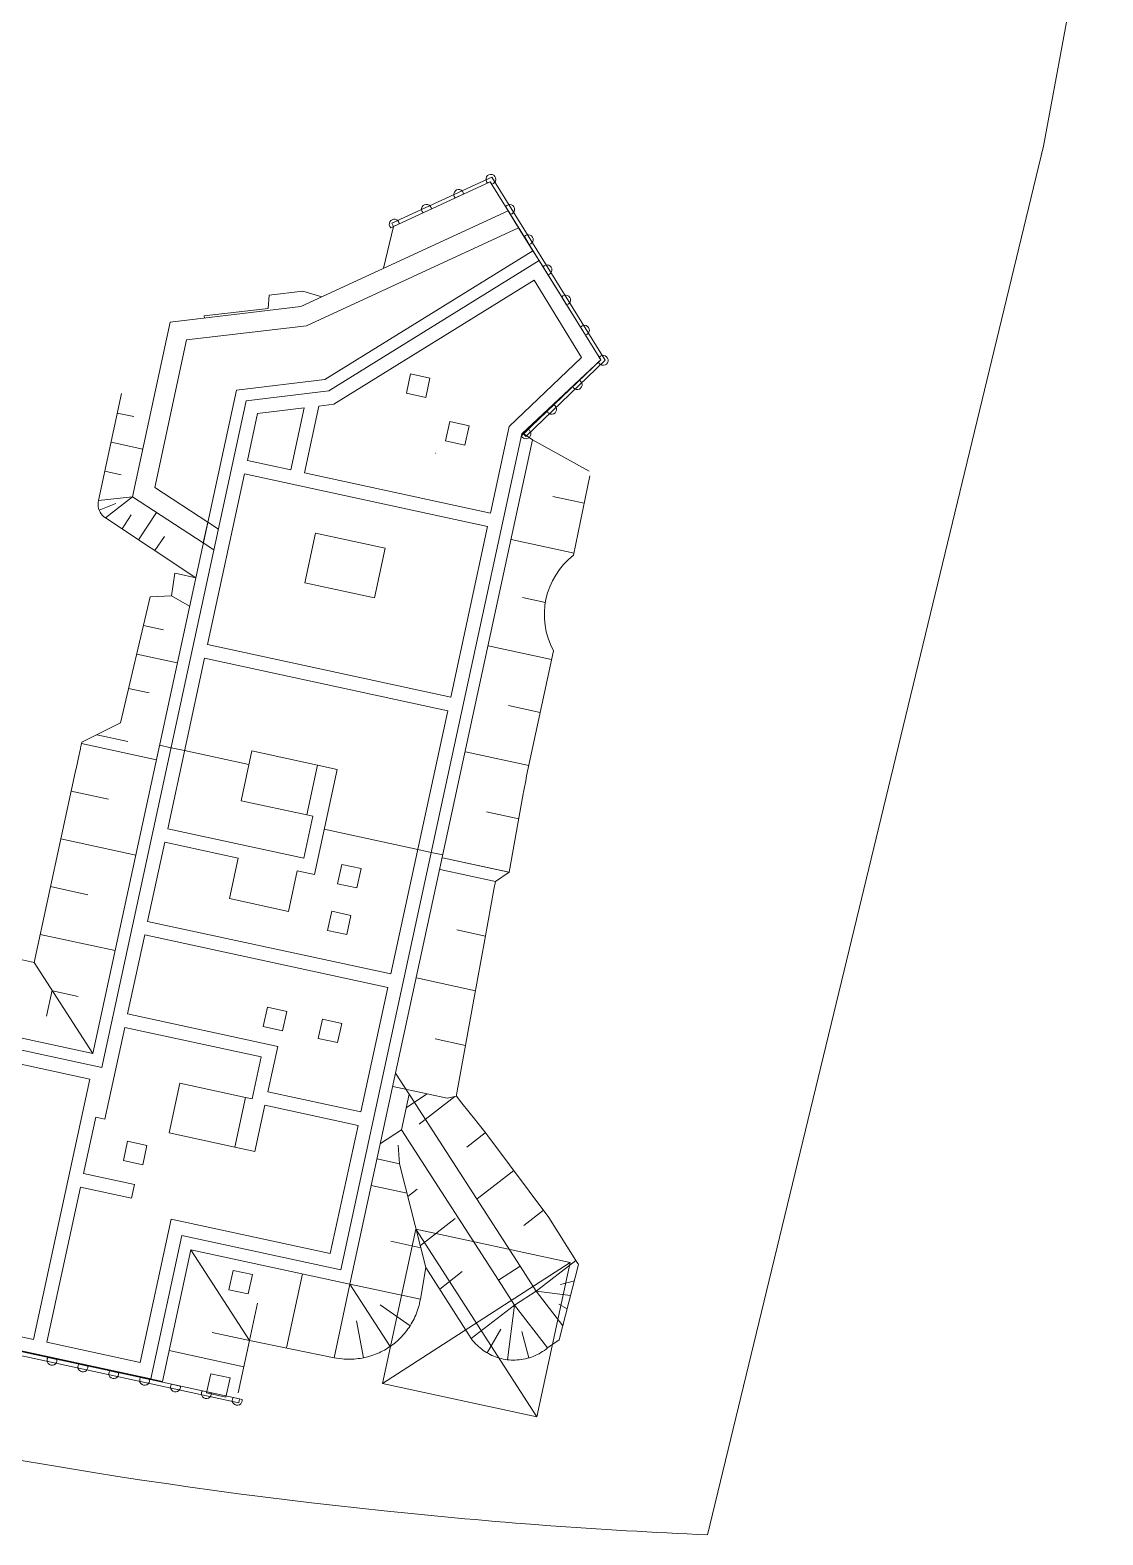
# Model space of a CAD drawing. Header units: metres. Extents: x 2679952 to 2680062, y 1247416 to 1247568.
# Drawn here: x 2680007.8 to 2680062.1, y 1247415.5 to 1247491.8 of the extents above; entities that cross this region are included whole.
import ezdxf

# ---------------------------------------------------------------- set-up
doc = ezdxf.new("R2010")
doc.units = ezdxf.units.M
doc.layers.add('flaeche', color=7, linetype='Continuous', lineweight=9, true_color=0xffffff)
doc.layers.add('linie', color=7, linetype='Continuous', lineweight=9)

msp = doc.modelspace()

# ---------------------------------------------------------------- linework, layer by layer
at = {"layer": 'flaeche'}
msp.add_lwpolyline([(2680025.709, 1247416.727, -0.036704), (2679986.747, 1247423.695), (2679952.462, 1247432.455), (2679962.703, 1247475.997), (2679967.057, 1247494.495), (2679972.145, 1247516.108), (2679977.564, 1247539.185), (2679978.641, 1247543.775), (2679984.269, 1247567.593), (2680035.313, 1247556.544), (2680036.377, 1247553.084), (2680031.897, 1247532.271), (2680039.892, 1247520.719), (2680039.232, 1247518.298), (2680039.123, 1247518.321), (2680036.631, 1247508.804), (2680062.121, 1247502.131), (2680059.115, 1247485.895), (2680049.26, 1247445.163), (2680042.089, 1247415.51, -0.015199)], format="xyb", close=True, dxfattribs=at)
at = {"layer": 'linie'}
for p, q in [((2680012.398, 1247473.349), (2680011.227, 1247467.938)), ((2680013.015, 1247472.184), (2680012.184, 1247472.364)), ((2680013.478, 1247470.539), (2680011.865, 1247470.888)), ((2680036.094, 1247469.414), (2680033.229, 1247471.013)), ((2680028.296, 1247470.325, 414.4), (2680028.298, 1247470.326, 416.3)), ((2680012.377, 1247469.233), (2680011.546, 1247469.413)), ((2680011.211, 1247467.837), (2680011.208, 1247467.734)), ((2680011.208, 1247467.734), (2680011.217, 1247467.632)), ((2680011.227, 1247467.938), (2680011.211, 1247467.837)), ((2680011.217, 1247467.632), (2680011.238, 1247467.532)), ((2680035.834, 1247467.803), (2680034.259, 1247468.142)), ((2680011.238, 1247467.532), (2680011.271, 1247467.436)), ((2680011.271, 1247467.436), (2680011.316, 1247467.343)), ((2680011.316, 1247467.343), (2680011.371, 1247467.257)), ((2680011.371, 1247467.257), (2680011.436, 1247467.178)), ((2680011.436, 1247467.178), (2680011.51, 1247467.108)), ((2680011.51, 1247467.108), (2680011.592, 1247467.047)), ((2680011.592, 1247467.047), (2680016.16, 1247464.021)), ((2680012.894, 1247467.21), (2680012.426, 1247466.495)), ((2680014.169, 1247467.332), (2680013.26, 1247465.942)), ((2680014.568, 1247466.115), (2680014.093, 1247465.39)), ((2680035.325, 1247465.264), (2680032.14, 1247465.949)), ((2680015.107, 1247464.249), (2680014.934, 1247463.093)), ((2680015.107, 1247464.249), (2680015.274, 1247464.213)), ((2680015.274, 1247464.213), (2680016.16, 1247464.021)), ((2680025.136, 1247463.526, 417.5), (2680025.136, 1247463.527, 414.4)), ((2680033.873, 1247462.763), (2680032.713, 1247463.013)), ((2680013.167, 1247460.147), (2680015.225, 1247459.702)), ((2680034.19, 1247459.882), (2680030.983, 1247460.571)), ((2680032.921, 1247453.986), (2680034.284, 1247460.321)), ((2680033.611, 1247457.193), (2680032.008, 1247457.538)), ((2680010.326, 1247455.394), (2680010.313, 1247455.334)), ((2680010.34, 1247455.461), (2680010.326, 1247455.394)), ((2680010.357, 1247455.535), (2680010.34, 1247455.461)), ((2680010.391, 1247455.69), (2680010.357, 1247455.535)), ((2680010.374, 1247455.616), (2680014.164, 1247454.796)), ((2680011.141, 1247456.064), (2680012.716, 1247455.723)), ((2680014.909, 1247455.402), (2680014.323, 1247455.529)), ((2680015.593, 1247455.254), (2680014.909, 1247455.402)), ((2680010.251, 1247455.052), (2680010.095, 1247454.339)), ((2680010.257, 1247455.081), (2680010.251, 1247455.052)), ((2680010.264, 1247455.113), (2680010.257, 1247455.081)), ((2680010.272, 1247455.148), (2680010.264, 1247455.113)), ((2680010.281, 1247455.188), (2680010.272, 1247455.148)), ((2680010.29, 1247455.231), (2680010.281, 1247455.188)), ((2680010.301, 1247455.28), (2680010.29, 1247455.231)), ((2680010.313, 1247455.334), (2680010.301, 1247455.28)), ((2680033.033, 1247454.504), (2680029.826, 1247455.194)), ((2680010.054, 1247454.149), (2680007.969, 1247444.52)), ((2680010.072, 1247454.232), (2680010.054, 1247454.149)), ((2680010.095, 1247454.339), (2680010.072, 1247454.232)), ((2680032.878, 1247453.719), (2680032.921, 1247453.986)), ((2680009.848, 1247453.199), (2680011.745, 1247452.788)), ((2680032.751, 1247453.085), (2680032.764, 1247453.153)), ((2680032.764, 1247453.153), (2680032.796, 1247453.32)), ((2680032.796, 1247453.321), (2680032.796, 1247453.325)), ((2680032.796, 1247453.325), (2680032.797, 1247453.325)), ((2680032.796, 1247453.32), (2680032.796, 1247453.321)), ((2680032.796, 1247453.32), (2680032.796, 1247453.32)), ((2680032.797, 1247453.328), (2680032.878, 1247453.719)), ((2680032.797, 1247453.327), (2680032.797, 1247453.328)), ((2680032.797, 1247453.326), (2680032.797, 1247453.327)), ((2680032.797, 1247453.325), (2680032.797, 1247453.326)), ((2680032.031, 1247449.093), (2680032.748, 1247453.069)), ((2680032.748, 1247453.069), (2680032.75, 1247453.077)), ((2680032.75, 1247453.077), (2680032.751, 1247453.085)), ((2680032.52, 1247451.801), (2680030.884, 1247452.153)), ((2680009.325, 1247450.781), (2680013.118, 1247449.96)), ((2680032.031, 1247449.093), (2680028.669, 1247449.816)), ((2680028.669, 1247449.816), (2680032.03, 1247449.089)), ((2680031.344, 1247448.624), (2680028.542, 1247449.23)), ((2680031.343, 1247448.617), (2680028.542, 1247449.23)), ((2680031.269, 1247448.219), (2680031.344, 1247448.624)), ((2680031.344, 1247448.624), (2680032.031, 1247449.093)), ((2680008.802, 1247448.363), (2680010.698, 1247447.953)), ((2680030.808, 1247445.679), (2680031.269, 1247448.219)), ((2680007.969, 1247444.52), (2679998.778, 1247446.525)), ((2680008.278, 1247445.945), (2680012.072, 1247445.125)), ((2680030.839, 1247445.849), (2680029.39, 1247446.166)), ((2680030.256, 1247442.647), (2680030.808, 1247445.679)), ((2680007.969, 1247444.52), (2680010.943, 1247439.905)), ((2680030.335, 1247443.081), (2680027.341, 1247443.736)), ((2680008.877, 1247443.111), (2680008.592, 1247441.793)), ((2680008.898, 1247443.08), (2680010.202, 1247442.797)), ((2680029.378, 1247437.82), (2680030.256, 1247442.647)), ((2680029.831, 1247440.313), (2680028.286, 1247440.651)), ((2680027.886, 1247437.86), (2680026.139, 1247438.242)), ((2680027.886, 1247437.86), (2680026.829, 1247437.172)), ((2680028.891, 1247437.64), (2680027.886, 1247437.86)), ((2680029.294, 1247437.731), (2680027.484, 1247436.327)), ((2680029.365, 1247437.747), (2680028.891, 1247437.64)), ((2680029.365, 1247437.747), (2680029.378, 1247437.82)), ((2680029.646, 1247437.394), (2680029.365, 1247437.747)), ((2680030.344, 1247436.516), (2680029.646, 1247437.394)), ((2680030.407, 1247436.436), (2680030.344, 1247436.516)), ((2680030.471, 1247436.353), (2680030.407, 1247436.436)), ((2680030.865, 1247435.845), (2680030.471, 1247436.353)), ((2680030.831, 1247435.889), (2680029.892, 1247435.161)), ((2680030.988, 1247435.692), (2680030.865, 1247435.845)), ((2680031.058, 1247435.602), (2680030.988, 1247435.692)), ((2680034.053, 1247431.592), (2680031.058, 1247435.602)), ((2680026.49, 1247434.321), (2680026.415, 1247435.258)), ((2680026.49, 1247434.321), (2680025.345, 1247434.569)), ((2680027.82, 1247429.07), (2680026.49, 1247434.321)), ((2680032.274, 1247433.973), (2680030.423, 1247432.538)), ((2680026.869, 1247432.823), (2680025.052, 1247433.216)), ((2680026.909, 1247432.667), (2680027.382, 1247433.034)), ((2680033.777, 1247431.961), (2680032.781, 1247431.188)), ((2680027.539, 1247430.181), (2680029.295, 1247431.543)), ((2680035.411, 1247429.417), (2680034.053, 1247431.592)), ((2680027.57, 1247430.057), (2680026.041, 1247430.388)), ((2680020.749, 1247424.984), (2680021.562, 1247428.742)), ((2680027.539, 1247427.45), (2680027.82, 1247429.07)), ((2680027.82, 1247429.07), (2680030.121, 1247425.458)), ((2680028.521, 1247427.969), (2680029.664, 1247428.855)), ((2680035.411, 1247429.417), (2680033.403, 1247427.859)), ((2680035.475, 1247429.335), (2680035.411, 1247429.417)), ((2680035.535, 1247429.252), (2680035.475, 1247429.335)), ((2680023.165, 1247424.492), (2680023.972, 1247428.221)), ((2680027.539, 1247427.45), (2680023.972, 1247428.221)), ((2680026.009, 1247425.059), (2680023.972, 1247428.221)), ((2680035.345, 1247428.39), (2680034.643, 1247428.198)), ((2680027.472, 1247427.143), (2680027.497, 1247427.245)), ((2680027.497, 1247427.245), (2680027.519, 1247427.347)), ((2680027.519, 1247427.347), (2680027.539, 1247427.45)), ((2680033.403, 1247427.859), (2680034.757, 1247426.113)), ((2680035.151, 1247427.638), (2680033.403, 1247427.859)), ((2680034.976, 1247426.962), (2680034.554, 1247427.203)), ((2680027.022, 1247426.109), (2680025.497, 1247427.165)), ((2680027.176, 1247426.377), (2680027.222, 1247426.467)), ((2680027.222, 1247426.467), (2680027.265, 1247426.559)), ((2680027.265, 1247426.559), (2680027.305, 1247426.652)), ((2680027.305, 1247426.652), (2680027.343, 1247426.746)), ((2680027.343, 1247426.746), (2680027.379, 1247426.844)), ((2680027.379, 1247426.844), (2680027.413, 1247426.943)), ((2680027.413, 1247426.943), (2680027.444, 1247427.043)), ((2680027.444, 1247427.043), (2680027.472, 1247427.143)), ((2680030.121, 1247425.458), (2680032.31, 1247427.155)), ((2680031.96, 1247424.388), (2680032.31, 1247427.155)), ((2680033.989, 1247424.991), (2680032.31, 1247427.155)), ((2680024.65, 1247424.486), (2680024.311, 1247426.354)), ((2680026.659, 1247425.628), (2680026.726, 1247425.704)), ((2680026.726, 1247425.704), (2680026.79, 1247425.783)), ((2680026.79, 1247425.783), (2680026.852, 1247425.863)), ((2680026.852, 1247425.863), (2680026.912, 1247425.945)), ((2680026.912, 1247425.945), (2680026.969, 1247426.028)), ((2680026.969, 1247426.028), (2680027.025, 1247426.113)), ((2680027.025, 1247426.113), (2680027.078, 1247426.2)), ((2680027.078, 1247426.2), (2680027.128, 1247426.287)), ((2680027.128, 1247426.287), (2680027.176, 1247426.377)), ((2680030.928, 1247424.733), (2680031.619, 1247425.944)), ((2680033.041, 1247424.482), (2680032.675, 1247425.819)), ((2680018.879, 1247425.365), (2680023.165, 1247424.492)), ((2680025.722, 1247424.88), (2680025.809, 1247424.93)), ((2680025.809, 1247424.93), (2680025.894, 1247424.983)), ((2680025.894, 1247424.983), (2680025.978, 1247425.038)), ((2680025.978, 1247425.038), (2680026.061, 1247425.095)), ((2680026.061, 1247425.095), (2680026.142, 1247425.154)), ((2680026.142, 1247425.154), (2680026.221, 1247425.216)), ((2680026.221, 1247425.216), (2680026.299, 1247425.279)), ((2680026.299, 1247425.279), (2680026.375, 1247425.345)), ((2680026.375, 1247425.345), (2680026.449, 1247425.413)), ((2680026.449, 1247425.413), (2680026.521, 1247425.483)), ((2680026.521, 1247425.483), (2680026.591, 1247425.554)), ((2680026.591, 1247425.554), (2680026.659, 1247425.628)), ((2680030.121, 1247425.458), (2680030.189, 1247425.369)), ((2680030.189, 1247425.369), (2680030.261, 1247425.283)), ((2680030.261, 1247425.283), (2680030.337, 1247425.2)), ((2680030.337, 1247425.2), (2680030.416, 1247425.12)), ((2680030.416, 1247425.12), (2680030.49, 1247425.051)), ((2680030.49, 1247425.051), (2680030.567, 1247424.985)), ((2680030.567, 1247424.985), (2680030.646, 1247424.922)), ((2680030.646, 1247424.922), (2680030.728, 1247424.862)), ((2680033.821, 1247424.862), (2680033.906, 1247424.924)), ((2680033.906, 1247424.924), (2680033.989, 1247424.991)), ((2680023.165, 1247424.492), (2680023.288, 1247424.469)), ((2680023.288, 1247424.469), (2680023.43, 1247424.447)), ((2680023.43, 1247424.447), (2680023.572, 1247424.429)), ((2680023.572, 1247424.429), (2680023.675, 1247424.421)), ((2680023.675, 1247424.421), (2680023.777, 1247424.416)), ((2680023.777, 1247424.416), (2680023.88, 1247424.413)), ((2680023.88, 1247424.413), (2680023.983, 1247424.414)), ((2680023.983, 1247424.414), (2680024.085, 1247424.417)), ((2680024.085, 1247424.417), (2680024.188, 1247424.423)), ((2680024.188, 1247424.423), (2680024.29, 1247424.432)), ((2680024.29, 1247424.432), (2680024.392, 1247424.444)), ((2680024.392, 1247424.444), (2680024.494, 1247424.458)), ((2680024.494, 1247424.458), (2680024.593, 1247424.475)), ((2680024.593, 1247424.475), (2680024.691, 1247424.494)), ((2680024.691, 1247424.494), (2680024.789, 1247424.516)), ((2680024.789, 1247424.516), (2680024.886, 1247424.541)), ((2680024.886, 1247424.541), (2680024.983, 1247424.569)), ((2680024.983, 1247424.569), (2680025.079, 1247424.599)), ((2680025.079, 1247424.599), (2680025.174, 1247424.631)), ((2680025.174, 1247424.631), (2680025.268, 1247424.666)), ((2680025.268, 1247424.666), (2680025.361, 1247424.704)), ((2680025.361, 1247424.704), (2680025.453, 1247424.745)), ((2680025.453, 1247424.745), (2680025.544, 1247424.787)), ((2680025.544, 1247424.787), (2680025.633, 1247424.833)), ((2680025.633, 1247424.833), (2680025.722, 1247424.88)), ((2680030.728, 1247424.862), (2680030.812, 1247424.805)), ((2680030.812, 1247424.805), (2680030.897, 1247424.751)), ((2680030.897, 1247424.751), (2680030.985, 1247424.701)), ((2680030.985, 1247424.701), (2680031.075, 1247424.653)), ((2680031.075, 1247424.653), (2680031.166, 1247424.61)), ((2680031.166, 1247424.61), (2680031.259, 1247424.57)), ((2680031.259, 1247424.57), (2680031.354, 1247424.533)), ((2680031.354, 1247424.533), (2680031.449, 1247424.5)), ((2680031.449, 1247424.5), (2680031.546, 1247424.47)), ((2680031.546, 1247424.47), (2680031.644, 1247424.445)), ((2680031.644, 1247424.445), (2680031.743, 1247424.423)), ((2680031.743, 1247424.423), (2680031.843, 1247424.405)), ((2680031.843, 1247424.405), (2680031.943, 1247424.39)), ((2680031.943, 1247424.39), (2680032.044, 1247424.379)), ((2680032.044, 1247424.379), (2680032.145, 1247424.373)), ((2680032.145, 1247424.373), (2680032.246, 1247424.37)), ((2680032.246, 1247424.37), (2680032.348, 1247424.371)), ((2680032.348, 1247424.371), (2680032.449, 1247424.375)), ((2680032.449, 1247424.375), (2680032.55, 1247424.384)), ((2680032.55, 1247424.384), (2680032.65, 1247424.396)), ((2680032.65, 1247424.396), (2680032.755, 1247424.413)), ((2680032.755, 1247424.413), (2680032.859, 1247424.434)), ((2680032.859, 1247424.434), (2680032.962, 1247424.459)), ((2680032.962, 1247424.459), (2680033.063, 1247424.489)), ((2680033.063, 1247424.489), (2680033.164, 1247424.522)), ((2680033.164, 1247424.522), (2680033.263, 1247424.559)), ((2680033.263, 1247424.559), (2680033.361, 1247424.6)), ((2680033.361, 1247424.6), (2680033.457, 1247424.645)), ((2680033.457, 1247424.645), (2680033.551, 1247424.694)), ((2680033.551, 1247424.694), (2680033.643, 1247424.746)), ((2680033.643, 1247424.746), (2680033.733, 1247424.802)), ((2680033.733, 1247424.802), (2680033.821, 1247424.862))]:
    msp.add_line(p, q, dxfattribs=at)
for points in [[(2680030.947, 1247484.024), (2680031.083, 1247484.087), (2680031.158, 1247483.966, 4.339151)], [(2680029.308, 1247483.267), (2680029.732, 1247483.463, 1.457738)], [(2680027.674, 1247482.512), (2680028.098, 1247482.708, 1.457738)], [(2680031.86, 1247482.833), (2680032.106, 1247482.436, 1.457738)], [(2680026.04, 1247481.757), (2680026.464, 1247481.953, 1.457738)], [(2680032.809, 1247481.303), (2680033.055, 1247480.906, 1.457738)], [(2680033.757, 1247479.773), (2680034.003, 1247479.377, 1.457738)], [(2680034.705, 1247478.243), (2680034.951, 1247477.847, 1.457738)], [(2680035.654, 1247476.713), (2680035.899, 1247476.317, 1.457738)], [(2680036.602, 1247475.183), (2680036.675, 1247475.065), (2680036.563, 1247474.957, 4.11601)], [(2680035.594, 1247474.028), (2680035.257, 1247473.705, 1.457738)], [(2680034.295, 1247472.782), (2680033.958, 1247472.459, 1.457738)], [(2680032.995, 1247471.537), (2680032.658, 1247471.214, 1.457738)], [(2680009.122, 1247424.405), (2680008.674, 1247424.502, 1.527156)], [(2680010.685, 1247424.067), (2680010.237, 1247424.164, 1.527156)], [(2680012.249, 1247423.728), (2680011.801, 1247423.825, 1.527156)], [(2680013.813, 1247423.39), (2680013.365, 1247423.487, 1.527156)], [(2680015.377, 1247423.052), (2680014.929, 1247423.149, 1.527156)], [(2680016.941, 1247422.713), (2680016.493, 1247422.81, 1.527156)], [(2680018.505, 1247422.375), (2680018.057, 1247422.472, 1.527156)]]:
    msp.add_lwpolyline(points, format="xyb", close=True, dxfattribs=at)
for points in [[(2680026.17, 1247481.818), (2680031.083, 1247484.087), (2680036.675, 1247475.065), (2680032.762, 1247471.313), (2680032.886, 1247471.183), (2680036.905, 1247475.036), (2680031.152, 1247484.317), (2680026.095, 1247481.981)], [(2680031.993, 1247482.618), (2680021.489, 1247477.766), (2680014.871, 1247476.978), (2680012.956, 1247468.126), (2680016.54, 1247465.78), (2680016.767, 1247466.827), (2680014.079, 1247468.587), (2680015.698, 1247476.069), (2680021.764, 1247476.792), (2680032.514, 1247481.757)], [(2680032.682, 1247471.319), (2680036.675, 1247475.065), (2680033.563, 1247480.087), (2680022.91, 1247473.484), (2680018.713, 1247472.984), (2680011.402, 1247439.192), (2679990.32, 1247443.753), (2679987.17, 1247429.195), (2680013.885, 1247423.415), (2680015.456, 1247430.677), (2680023.512, 1247428.935)], [(2680023.147, 1247472.807), (2680022.395, 1247472.717), (2680021.664, 1247469.339), (2680031.096, 1247467.298), (2680032.043, 1247471.676), (2680035.705, 1247475.187), (2680033.305, 1247479.103)], [(2680028.021, 1247474.133), (2680027.044, 1247474.344), (2680026.832, 1247473.367), (2680027.81, 1247473.156)], [(2680021.66, 1247472.63), (2680019.291, 1247472.348), (2680018.776, 1247469.964), (2680020.98, 1247469.487)], [(2680030.006, 1247471.719), (2680029.028, 1247471.93), (2680028.817, 1247470.953), (2680029.794, 1247470.742)], [(2680016.756, 1247460.63), (2680029.076, 1247457.964), (2680030.948, 1247466.614), (2680018.628, 1247469.28)], [(2680022.224, 1247466.276), (2680025.752, 1247465.513), (2680025.208, 1247462.996), (2680021.679, 1247463.76)], [(2680018.997, 1247455.239), (2680022.33, 1247454.518), (2680021.784, 1247451.996), (2680018.452, 1247452.717)], [(2680024.537, 1247449.278), (2680023.559, 1247449.49), (2680023.348, 1247448.512), (2680024.325, 1247448.301)], [(2680024.024, 1247446.908), (2680023.047, 1247447.119), (2680022.835, 1247446.142), (2680023.813, 1247445.931)], [(2680024.53, 1247436.951), (2680025.894, 1247443.256), (2680013.574, 1247445.92), (2680012.707, 1247441.913), (2680020.311, 1247440.268), (2680019.814, 1247437.971)], [(2680020.77, 1247442.036), (2680019.793, 1247442.247), (2680019.581, 1247441.27), (2680020.559, 1247441.059)], [(2680023.556, 1247441.433), (2680022.578, 1247441.645), (2680022.367, 1247440.667), (2680023.344, 1247440.456)], [(2680007.936, 1247425.419), (2680010.79, 1247438.608), (2680005.028, 1247439.855), (2680002.175, 1247426.665)], [(2680018.142, 1247435.161), (2680014.809, 1247435.882), (2680015.354, 1247438.399), (2680018.687, 1247437.678)], [(2680026.973, 1247437.839), (2680032.59, 1247429.121), (2680031.497, 1247428.417), (2680026.584, 1247436.042)], [(2680012.707, 1247435.457), (2680013.684, 1247435.245), (2680013.473, 1247434.268), (2680012.495, 1247434.479)], [(2680025.624, 1247423.189), (2680027.316, 1247431.008), (2680035.135, 1247429.317), (2680033.444, 1247421.497)], [(2679985.946, 1247424.772), (2679982.583, 1247425.499), (2679983.56, 1247429.936), (2679983.364, 1247429.978), (2679982.345, 1247425.346), (2679986.099, 1247424.534), (2679987.06, 1247428.974), (2680018.336, 1247422.207), (2680018.378, 1247422.402), (2679986.907, 1247429.212)], [(2680017.842, 1247427.933), (2680018.82, 1247427.722), (2680019.031, 1247428.699), (2680018.054, 1247428.911)], [(2680032.59, 1247429.121), (2680033.403, 1247427.859), (2680032.31, 1247427.155), (2680031.497, 1247428.417)], [(2680016.71, 1247422.702), (2680017.688, 1247422.49), (2680017.899, 1247423.468), (2680016.922, 1247423.679)]]:
    msp.add_lwpolyline(points, close=True, dxfattribs=at)
for points in [[(2680026.17, 1247481.818), (2680025.671, 1247479.698)], [(2680032.514, 1247481.757), (2680033.237, 1247480.591)], [(2680033.563, 1247480.087), (2680033.237, 1247480.591), (2680022.707, 1247474.064), (2680018.217, 1247473.529), (2680010.943, 1247439.905), (2679989.86, 1247444.466), (2679987.102, 1247431.72), (2679984.096, 1247432.37), (2679982.583, 1247425.499), (2679985.946, 1247424.772), (2679986.915, 1247429.25), (2680014.471, 1247423.288), (2680015.915, 1247429.964), (2680023.972, 1247428.221), (2680033.229, 1247471.013), (2680032.721, 1247471.356)], [(2680022.546, 1247478.254), (2680021.585, 1247478.533), (2680019.881, 1247478.33), (2680019.824, 1247477.669), (2680016.585, 1247477.283), (2680016.597, 1247477.184)], [(2680011.227, 1247467.938), (2680012.956, 1247468.126)], [(2680011.271, 1247467.436), (2680012.114, 1247467.781)], [(2680012.956, 1247468.126), (2680011.592, 1247467.047)], [(2680016.767, 1247466.827), (2680017.305, 1247466.475)], [(2680016.54, 1247465.78), (2680017.078, 1247465.428)], [(2680012.347, 1247456.663), (2680013.849, 1247463.043), (2680014.934, 1247463.093)], [(2680014.934, 1247463.093), (2680015.842, 1247462.569)], [(2680013.508, 1247461.595), (2680014.524, 1247461.375)], [(2680022.33, 1247454.518), (2680023.322, 1247454.303), (2680022.169, 1247448.972), (2680021.299, 1247449.16), (2680020.855, 1247447.108), (2680017.863, 1247447.755), (2680018.307, 1247449.807), (2680014.589, 1247450.612), (2680013.722, 1247446.604), (2680026.042, 1247443.94), (2680028.928, 1247457.28), (2680016.608, 1247459.946), (2680014.737, 1247451.296), (2680021.632, 1247449.804), (2680022.092, 1247451.93), (2680021.784, 1247451.996)], [(2680012.757, 1247458.405), (2680013.802, 1247458.179)], [(2680010.391, 1247455.69), (2680012.347, 1247456.663)], [(2680015.593, 1247455.254), (2680018.848, 1247454.55)], [(2680022.665, 1247451.269), (2680027.406, 1247450.243)], [(2680027.406, 1247450.243), (2680028.09, 1247450.095)], [(2680028.09, 1247450.095), (2680028.676, 1247449.968)], [(2680018.142, 1247435.161), (2680019.159, 1247434.941), (2680019.666, 1247437.287), (2680024.382, 1247436.266), (2680022.976, 1247429.767), (2680014.92, 1247431.51), (2680013.349, 1247424.248), (2680008.621, 1247425.271), (2680010.323, 1247433.139), (2680012.906, 1247432.579), (2680013.054, 1247433.264), (2680010.471, 1247433.823), (2680011.09, 1247436.686), (2680011.555, 1247436.586), (2680012.559, 1247441.229), (2680019.479, 1247439.731), (2680019.019, 1247437.606), (2680018.687, 1247437.678)], [(2680026.284, 1247438.909), (2680026.973, 1247437.839)], [(2680025.515, 1247435.353), (2680026.584, 1247436.042)], [(2680027.316, 1247431.008), (2680033.444, 1247421.497)], [(2680015.915, 1247429.964), (2680018.879, 1247425.365)], [(2680025.624, 1247423.189), (2680035.135, 1247429.317)], [(2680033.989, 1247424.991), (2680034.572, 1247425.4), (2680035.558, 1247429.217), (2680035.535, 1247429.252)], [(2680018.879, 1247425.365), (2680019.288, 1247427.256)], [(2680018.879, 1247425.365), (2680016.988, 1247425.774)], [(2680018.879, 1247425.365), (2680018.303, 1247422.705)], [(2680018.591, 1247424.035), (2680014.81, 1247424.853)]]:
    msp.add_lwpolyline(points, dxfattribs=at)
msp.add_lwpolyline([(2680036.125, 1247469.187), (2680035.305, 1247465.164, 0.367728), (2680034.284, 1247460.321)], format="xyb", dxfattribs=at)

doc.saveas('drawing.dxf')
